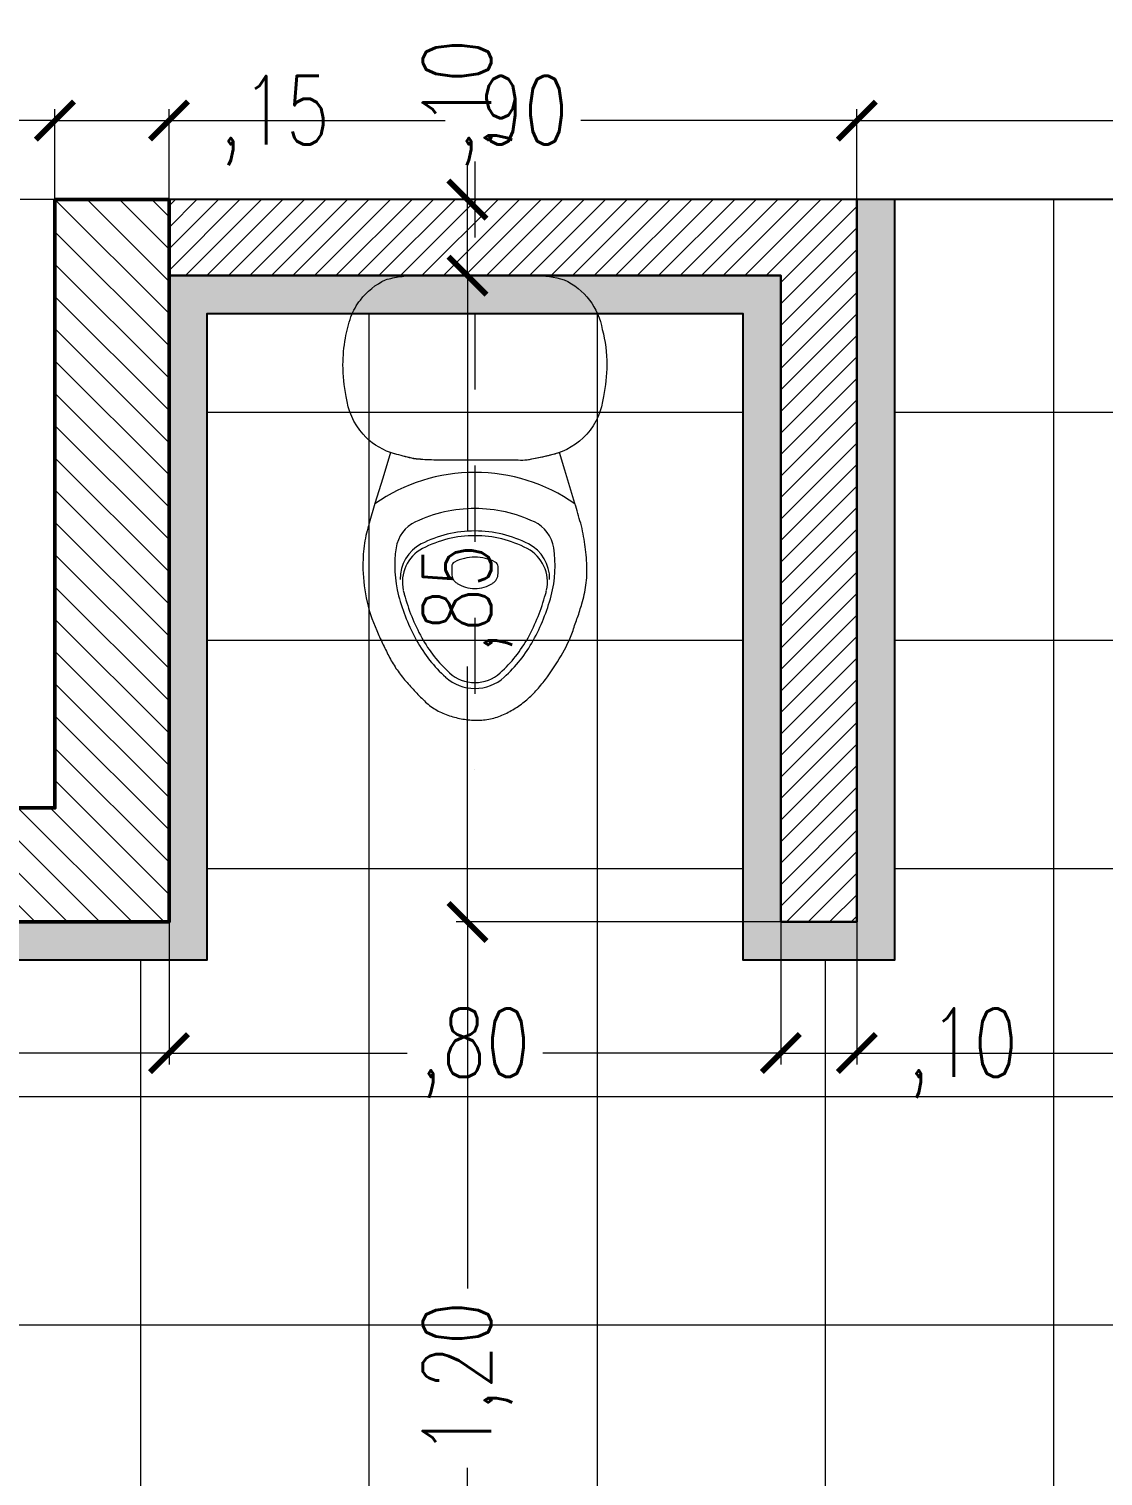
# Model space of a CAD drawing. Header units: millimetres. Extents: x 216 to 2687, y 57 to 1099.
# Drawn here: x 227.034 to 228.446, y 87.018 to 88.921 of the extents above; entities that cross this region are included whole.
import ezdxf

# ---------------------------------------------------------------- set-up
doc = ezdxf.new("R2010")
doc.units = ezdxf.units.MM
doc.header["$LTSCALE"] = 0.5
doc.set_wipeout_variables(frame=1)
doc.header["$PDMODE"] = 35
for name, pattern in [('DASHDOT2', [12.7, 6.35, -3.175, 0, -3.175]), ('DIVIDE2', [15.875, 6.35, -3.175, 0, -3.175, 0, -3.175]), ('HIDDEN', [0.375, 0.25, -0.125])]:
    doc.linetypes.add(name, pattern=pattern)
for name, color, linetype, lineweight in [('A-COTAS', 7, 'Continuous', 9), ('A-EJES -APAR', 251, 'DIVIDE2', 9), ('A-HID-APAR', 46, 'Continuous', 13), ('A-MURO', 5, 'Continuous', 50), ('A-MURO-ACHU', 250, 'Continuous', 0), ('A-MURO-ANTE', 150, 'Continuous', 25), ('A-PISO -ACHU', 55, 'Continuous', 0), ('A-PISO -GRAN', 43, 'Continuous', 13), ('A-PROY', 6, 'HIDDEN', 18), ('A-WIPEOUT', 255, 'Continuous', 0)]:
    doc.layers.add(name, color=color, linetype=linetype, lineweight=lineweight)
doc.layers.add('BORRADOR', color=3, linetype='Continuous', plot=False)
doc.styles.add('Cotas', font='romans.shx', dxfattribs={"width": 0.75})
doc.dimstyles.new("1-25'", dxfattribs={"dimtxt": 0.075, "dimasz": 0.05, "dimexe": 0.015, "dimexo": 0, "dimgap": 0.02, "dimtad": 0, "dimzin": 4, "dimtxsty": 'Cotas', "dimblk": 'ARCHTICK', "dimcen": 0.09, "dimclrd": 142, "dimclre": 2, "dimclrt": 2, "dimadec": 0, "dimazin": 0, "dimtfac": 1, "dimtmove": 0, "dimatfit": 3, "dimfxl": 0.1, "dimlwd": 13, "dimlwe": 9, "dimarcsym": 2})

# ---------------------------------------------------------------- blocks, each defined once
blk = doc.blocks.new('SANITARIO')
for p, q in [((-1991.2222, 147.5445), (-1991.2314, 147.5445)), ((-1991.2314, 147.4835), (-1991.2222, 147.4835))]:
    blk.add_line(p, q)
at = {"ltscale": 5}
for points in [[(-1991.6141, 147.4355), (-1991.6141, 147.5925, -0.070381), (-1991.6085, 147.6315, -0.120808), (-1991.5819, 147.6646, -0.120794), (-1991.5431, 147.6815, -0.065449), (-1991.4965, 147.6874, -0.052438), (-1991.4552, 147.683, -0.158532), (-1991.4054, 147.661, -0.151151), (-1991.3786, 147.6163, -0.027275), (-1991.3711, 147.5798, -0.053063), (-1991.3715, 147.5682), (-1991.3719, 147.4483, -0.069374), (-1991.3752, 147.4254, -0.014492), (-1991.3813, 147.4029, -0.124468), (-1991.4054, 147.367, -0.158532), (-1991.4552, 147.345, -0.052438), (-1991.4965, 147.3406, -0.040979), (-1991.5316, 147.3437, -0.039077), (-1991.5599, 147.3511, -0.07142), (-1991.5819, 147.3635, -0.120808), (-1991.6085, 147.3965, -0.035138), (-1991.6127, 147.4158, -0.035138), (-1991.6141, 147.4355, -1.502568)], [(-1991.3813, 147.4029), (-1991.3477, 147.3928), (-1991.3141, 147.3826), (-1991.2883, 147.3749, 0.035229), (-1991.2621, 147.369, 0.038161), (-1991.2331, 147.3668, 0.050267), (-1991.1903, 147.3711, 0.054029), (-1991.1472, 147.385, 0.005873), (-1991.1304, 147.3926, 0.006971), (-1991.1139, 147.4007, 0.029177), (-1991.0975, 147.4103, 0.030276), (-1991.0824, 147.4217, 0.011516), (-1991.0683, 147.4343, 0.012614), (-1991.0548, 147.4476, 0.05415), (-1991.0437, 147.462, 0.055251), (-1991.0359, 147.4784, 0.036463), (-1991.0313, 147.496, 0.037012), (-1991.0293, 147.514, 0.0547), (-1991.0307, 147.5322, 0.0547), (-1991.0359, 147.5496, 0.03701), (-1991.0442, 147.5658, 0.031881), (-1991.0548, 147.5805, 0.034858), (-1991.0678, 147.5943, 0.015068), (-1991.0828, 147.6067, 0.023938), (-1991.1139, 147.6273, 0.048189), (-1991.1472, 147.6431, -0.021037), (-1991.1646, 147.6491, 0.006433), (-1991.1822, 147.6547, 0.041263), (-1991.207, 147.6601, 0.041263), (-1991.2325, 147.6613, 0.027249), (-1991.2606, 147.6587, 0.027249), (-1991.2883, 147.6532, -0.017665), (-1991.3013, 147.6495, 0.037289), (-1991.3141, 147.6454), (-1991.3582, 147.6321), (-1991.3813, 147.6252, -0.019521), (-1991.3766, 147.6084, -0.019521), (-1991.3732, 147.5912, -0.053063), (-1991.3711, 147.5798, -0.053063), (-1991.3715, 147.5682), (-1991.3715, 147.4599, -0.01775), (-1991.3719, 147.4483, -0.017745), (-1991.3732, 147.4368, -0.017732), (-1991.3752, 147.4254, -0.017699), (-1991.3781, 147.4142, 0.003025)]]:
    blk.add_lwpolyline(points, format="xyb", close=True, dxfattribs=at)
for centre, radius, start, end in [((-1991.1246, 147.514), 0.2305, 145.2636, 180.004), ((-1991.2491, 147.5729), 0.0453, 98.7654, 154.6975), ((-1991.2325, 147.4651), 0.1544, 75.1445, 98.764), ((-1991.2154, 147.5609), 0.0514, 89.0073, 152.6803), ((-1991.2111, 147.5597), 0.0497, 77.2544, 152.17), ((-1991.2325, 147.4655), 0.1463, 75.085, 77.1904), ((-1991.2596, 147.3626), 0.2526, 61.158, 75.1423), ((-1991.2596, 147.3626), 0.2604, 61.1599, 75.1452), ((-1991.1246, 147.514), 0.183, 154.6971, 180.0043), ((-1991.1246, 147.514), 0.1536, 152.6804, 180.0041), ((-1991.1246, 147.514), 0.1474, 152.1703, 180.004), ((-1991.2232, 147.4289), 0.177, 42.009, 61.1588), ((-1991.2232, 147.4289), 0.1847, 42.0095, 61.1594), ((-1991.1846, 147.514), 0.0592, 153.0356, 180.0044), ((-1991.2314, 147.5378), 0.00668, 90.0041, 153.0338), ((-1991.2222, 147.5293), 0.0152, 32.0873, 89.8201), ((-1991.1286, 147.514), 0.0498, 0.0041, 42.0094), ((-1991.1286, 147.514), 0.0575, 0.0041, 42.0094), ((-1991.2465, 147.514), 0.044, 0.0041, 32.0877), ((-1991.1246, 147.514), 0.2305, 180.0041, 214.7446), ((-1991.1246, 147.514), 0.183, 180.0039, 205.3111), ((-1991.1246, 147.514), 0.1536, 180.0041, 207.3278), ((-1991.1246, 147.514), 0.1474, 180.0041, 207.8379), ((-1991.1846, 147.514), 0.0592, 180.0038, 206.9725), ((-1991.2465, 147.514), 0.044, 327.9205, 0.0041), ((-1991.1286, 147.514), 0.0498, 317.9988, 0.0041), ((-1991.1286, 147.514), 0.0575, 317.9988, 0.0041), ((-1991.2314, 147.4902), 0.00668, 206.9744, 270.0041), ((-1991.2222, 147.4988), 0.0152, 270.1881, 327.9209), ((-1991.2232, 147.5992), 0.177, 298.8494, 317.9992), ((-1991.2232, 147.5992), 0.1847, 298.8488, 317.9987), ((-1991.2111, 147.4684), 0.0497, 207.8382, 282.7538), ((-1991.2597, 147.6654), 0.2526, 284.8659, 298.8502), ((-1991.2491, 147.4552), 0.0453, 205.3107, 261.2428), ((-1991.2154, 147.4671), 0.0514, 207.3279, 271.0009), ((-1991.2597, 147.6654), 0.2604, 284.8629, 298.8482), ((-1991.2325, 147.563), 0.1544, 261.2441, 284.8637), ((-1991.2325, 147.5626), 0.1463, 282.8178, 284.9232)]:
    blk.add_arc(centre, radius, start, end)
at = {"layer": 'A-EJES -APAR', "ltscale": 0.01}
blk.add_lwpolyline([(-1991.7641, 147.514), (-1990.9641, 147.514)], dxfattribs=at)
blk = doc.blocks.new('_ArchTick')
at = {"color": 0, "linetype": 'ByBlock', "const_width": 0.15}
blk.add_lwpolyline([(-0.5, -0.5), (0.5, 0.5)], dxfattribs=at)
blk = doc.blocks.new('*D140')
at = {"layer": 'A-COTAS', "color": 2, "linetype": 'DASHDOT2', "lineweight": 9, "transparency": 16777216}
for p, q in [((226.0771, 88.6969), (226.0771, 88.8157)), ((227.0684, 88.6969), (227.0684, 88.8157))]:
    blk.add_line(p, q, dxfattribs=at)
at = {"layer": 'A-COTAS', "color": 142, "linetype": 'Continuous', "lineweight": 13, "transparency": 16777216}
for p, q in [((226.0771, 88.8007), (226.4853, 88.8007)), ((227.0684, 88.8007), (226.6603, 88.8007))]:
    blk.add_line(p, q, dxfattribs=at)
at = {"layer": 'DEFPOINTS', "color": 0, "transparency": 16777216}
for p in [(227.0684, 88.8007), (226.0771, 88.6969), (227.0684, 88.6969)]:
    blk.add_point(p, dxfattribs=at)
at = {"layer": 'A-COTAS', "color": 142, "lineweight": 13, "transparency": 16777216, "xscale": 0.05, "yscale": 0.05, "zscale": 0.05, "rotation": 180}
blk.add_blockref('_ArchTick', (226.0771, 88.8007), dxfattribs=at)
at = {"layer": 'A-COTAS', "color": 142, "lineweight": 13, "transparency": 16777216, "xscale": 0.05, "yscale": 0.05, "zscale": 0.05}
blk.add_blockref('_ArchTick', (227.0684, 88.8007), dxfattribs=at)
at = {"layer": 'A-COTAS', "color": 2, "transparency": 16777216, "insert": (226.5728, 88.8007), "char_height": 0.09, "attachment_point": 5, "style": 'Cotas'}
blk.add_mtext(',99', dxfattribs=at)
blk = doc.blocks.new('*D141')
at = {"layer": 'A-COTAS', "color": 2, "linetype": 'DASHDOT2', "lineweight": 9, "transparency": 16777216}
for p, q in [((227.0684, 88.6969), (227.0684, 88.8157)), ((227.2184, 88.6469), (227.2184, 88.8157))]:
    blk.add_line(p, q, dxfattribs=at)
at = {"layer": 'A-COTAS', "color": 142, "linetype": 'Continuous', "lineweight": 13, "transparency": 16777216}
for p, q in [((227.0684, 88.8007), (227.2184, 88.8007)), ((227.2184, 88.8007), (227.2684, 88.8007))]:
    blk.add_line(p, q, dxfattribs=at)
at = {"layer": 'DEFPOINTS', "color": 0, "transparency": 16777216}
for p in [(227.2184, 88.8007), (227.0684, 88.6969), (227.2184, 88.6469)]:
    blk.add_point(p, dxfattribs=at)
at = {"layer": 'A-COTAS', "color": 142, "lineweight": 13, "transparency": 16777216, "xscale": 0.05, "yscale": 0.05, "zscale": 0.05, "rotation": 180}
blk.add_blockref('_ArchTick', (227.0684, 88.8007), dxfattribs=at)
at = {"layer": 'A-COTAS', "color": 142, "lineweight": 13, "transparency": 16777216, "xscale": 0.05, "yscale": 0.05, "zscale": 0.05}
blk.add_blockref('_ArchTick', (227.2184, 88.8007), dxfattribs=at)
at = {"layer": 'A-COTAS', "color": 2, "transparency": 16777216, "insert": (227.3575, 88.8007), "char_height": 0.09, "attachment_point": 5, "style": 'Cotas'}
blk.add_mtext(',15', dxfattribs=at)
blk = doc.blocks.new('*D142')
at = {"layer": 'A-COTAS', "color": 2, "linetype": 'DASHDOT2', "lineweight": 9, "transparency": 16777216}
for p, q in [((227.2184, 88.6469), (227.2184, 88.8157)), ((228.1228, 88.6969), (228.1228, 88.8157))]:
    blk.add_line(p, q, dxfattribs=at)
at = {"layer": 'A-COTAS', "color": 142, "linetype": 'Continuous', "lineweight": 13, "transparency": 16777216}
for p, q in [((227.2184, 88.8007), (227.5815, 88.8007)), ((228.1228, 88.8007), (227.7597, 88.8007))]:
    blk.add_line(p, q, dxfattribs=at)
at = {"layer": 'DEFPOINTS', "color": 0, "transparency": 16777216}
for p in [(228.1228, 88.8007), (228.1228, 88.6969), (227.2184, 88.6469)]:
    blk.add_point(p, dxfattribs=at)
at = {"layer": 'A-COTAS', "color": 142, "lineweight": 13, "transparency": 16777216, "xscale": 0.05, "yscale": 0.05, "zscale": 0.05, "rotation": 180}
blk.add_blockref('_ArchTick', (227.2184, 88.8007), dxfattribs=at)
at = {"layer": 'A-COTAS', "color": 142, "lineweight": 13, "transparency": 16777216, "xscale": 0.05, "yscale": 0.05, "zscale": 0.05}
blk.add_blockref('_ArchTick', (228.1228, 88.8007), dxfattribs=at)
at = {"layer": 'A-COTAS', "color": 2, "transparency": 16777216, "insert": (227.6706, 88.8007), "char_height": 0.09, "attachment_point": 5, "style": 'Cotas'}
blk.add_mtext(',90', dxfattribs=at)
blk = doc.blocks.new('*D143')
at = {"layer": 'A-COTAS', "color": 2, "linetype": 'DASHDOT2', "lineweight": 9, "transparency": 16777216}
for p, q in [((228.1228, 88.6969), (228.1228, 88.8157)), ((229.0228, 88.6969), (229.0228, 88.8157))]:
    blk.add_line(p, q, dxfattribs=at)
at = {"layer": 'A-COTAS', "color": 142, "linetype": 'Continuous', "lineweight": 13, "transparency": 16777216}
for p, q in [((228.1228, 88.8007), (228.4836, 88.8007)), ((229.0228, 88.8007), (228.6619, 88.8007))]:
    blk.add_line(p, q, dxfattribs=at)
at = {"layer": 'DEFPOINTS', "color": 0, "transparency": 16777216}
for p in [(229.0228, 88.8007), (228.1228, 88.6969), (229.0228, 88.6969)]:
    blk.add_point(p, dxfattribs=at)
at = {"layer": 'A-COTAS', "color": 142, "lineweight": 13, "transparency": 16777216, "xscale": 0.05, "yscale": 0.05, "zscale": 0.05, "rotation": 180}
blk.add_blockref('_ArchTick', (228.1228, 88.8007), dxfattribs=at)
at = {"layer": 'A-COTAS', "color": 142, "lineweight": 13, "transparency": 16777216, "xscale": 0.05, "yscale": 0.05, "zscale": 0.05}
blk.add_blockref('_ArchTick', (229.0228, 88.8007), dxfattribs=at)
at = {"layer": 'A-COTAS', "color": 2, "transparency": 16777216, "insert": (228.5728, 88.8007), "char_height": 0.09, "attachment_point": 5, "style": 'Cotas'}
blk.add_mtext(',90', dxfattribs=at)
blk = doc.blocks.new('*D261')
at = {"layer": 'A-COTAS', "color": 2, "linetype": 'DASHDOT2', "lineweight": 9, "transparency": 16777216}
for p, q in [((225.9271, 87.7469), (225.9271, 87.5595)), ((227.2184, 87.7469), (227.2184, 87.5595))]:
    blk.add_line(p, q, dxfattribs=at)
at = {"layer": 'A-COTAS', "color": 142, "linetype": 'Continuous', "lineweight": 13, "transparency": 16777216}
for p, q in [((225.9271, 87.5745), (226.4563, 87.5745)), ((227.2184, 87.5745), (226.6892, 87.5745))]:
    blk.add_line(p, q, dxfattribs=at)
at = {"layer": 'DEFPOINTS', "color": 0, "transparency": 16777216}
for p in [(225.9271, 87.7469), (227.2184, 87.7469), (227.2184, 87.5745)]:
    blk.add_point(p, dxfattribs=at)
at = {"layer": 'A-COTAS', "color": 142, "lineweight": 13, "transparency": 16777216, "xscale": 0.05, "yscale": 0.05, "zscale": 0.05, "rotation": 180}
blk.add_blockref('_ArchTick', (225.9271, 87.5745), dxfattribs=at)
at = {"layer": 'A-COTAS', "color": 142, "lineweight": 13, "transparency": 16777216, "xscale": 0.05, "yscale": 0.05, "zscale": 0.05}
blk.add_blockref('_ArchTick', (227.2184, 87.5745), dxfattribs=at)
at = {"layer": 'A-COTAS', "color": 2, "transparency": 16777216, "insert": (226.5728, 87.5745), "char_height": 0.09, "attachment_point": 5, "style": 'Cotas'}
blk.add_mtext('1,29', dxfattribs=at)
blk = doc.blocks.new('*D262')
at = {"layer": 'A-COTAS', "color": 2, "linetype": 'DASHDOT2', "lineweight": 9, "transparency": 16777216}
for p, q in [((227.2184, 87.7469), (227.2184, 87.5595)), ((228.0228, 87.7469), (228.0228, 87.5595))]:
    blk.add_line(p, q, dxfattribs=at)
at = {"layer": 'A-COTAS', "color": 142, "linetype": 'Continuous', "lineweight": 13, "transparency": 16777216}
for p, q in [((227.2184, 87.5745), (227.5315, 87.5745)), ((228.0228, 87.5745), (227.7097, 87.5745))]:
    blk.add_line(p, q, dxfattribs=at)
at = {"layer": 'DEFPOINTS', "color": 0, "transparency": 16777216}
for p in [(227.2184, 87.7469), (228.0228, 87.7469), (228.0228, 87.5745)]:
    blk.add_point(p, dxfattribs=at)
at = {"layer": 'A-COTAS', "color": 142, "lineweight": 13, "transparency": 16777216, "xscale": 0.05, "yscale": 0.05, "zscale": 0.05, "rotation": 180}
blk.add_blockref('_ArchTick', (227.2184, 87.5745), dxfattribs=at)
at = {"layer": 'A-COTAS', "color": 142, "lineweight": 13, "transparency": 16777216, "xscale": 0.05, "yscale": 0.05, "zscale": 0.05}
blk.add_blockref('_ArchTick', (228.0228, 87.5745), dxfattribs=at)
at = {"layer": 'A-COTAS', "color": 2, "transparency": 16777216, "insert": (227.6206, 87.5745), "char_height": 0.09, "attachment_point": 5, "style": 'Cotas'}
blk.add_mtext(',80', dxfattribs=at)
blk = doc.blocks.new('*D263')
at = {"layer": 'A-COTAS', "color": 2, "linetype": 'DASHDOT2', "lineweight": 9, "transparency": 16777216}
for p, q in [((228.0228, 87.7469), (228.0228, 87.5595)), ((228.1228, 87.7469), (228.1228, 87.5595))]:
    blk.add_line(p, q, dxfattribs=at)
at = {"layer": 'A-COTAS', "color": 142, "linetype": 'Continuous', "lineweight": 13, "transparency": 16777216}
for p, q in [((228.0228, 87.5745), (228.1228, 87.5745)), ((228.1228, 87.5745), (228.1728, 87.5745))]:
    blk.add_line(p, q, dxfattribs=at)
at = {"layer": 'DEFPOINTS', "color": 0, "transparency": 16777216}
for p in [(228.0228, 87.7469), (228.1228, 87.7469), (228.1228, 87.5745)]:
    blk.add_point(p, dxfattribs=at)
at = {"layer": 'A-COTAS', "color": 142, "lineweight": 13, "transparency": 16777216, "xscale": 0.05, "yscale": 0.05, "zscale": 0.05, "rotation": 180}
blk.add_blockref('_ArchTick', (228.0228, 87.5745), dxfattribs=at)
at = {"layer": 'A-COTAS', "color": 142, "lineweight": 13, "transparency": 16777216, "xscale": 0.05, "yscale": 0.05, "zscale": 0.05}
blk.add_blockref('_ArchTick', (228.1228, 87.5745), dxfattribs=at)
at = {"layer": 'A-COTAS', "color": 2, "transparency": 16777216, "insert": (228.2619, 87.5745), "char_height": 0.09, "attachment_point": 5, "style": 'Cotas'}
blk.add_mtext(',10', dxfattribs=at)
blk = doc.blocks.new('*D264')
at = {"layer": 'A-COTAS', "color": 2, "linetype": 'DASHDOT2', "lineweight": 9, "transparency": 16777216}
for p, q in [((228.1228, 87.7469), (228.1228, 87.5595)), ((229.0228, 87.5469), (229.0228, 87.5895))]:
    blk.add_line(p, q, dxfattribs=at)
at = {"layer": 'A-COTAS', "color": 142, "linetype": 'Continuous', "lineweight": 13, "transparency": 16777216}
for p, q in [((228.1228, 87.5745), (228.4836, 87.5745)), ((229.0228, 87.5745), (228.6619, 87.5745))]:
    blk.add_line(p, q, dxfattribs=at)
at = {"layer": 'DEFPOINTS', "color": 0, "transparency": 16777216}
for p in [(228.1228, 87.7469), (229.0228, 87.5745), (229.0228, 87.5469)]:
    blk.add_point(p, dxfattribs=at)
at = {"layer": 'A-COTAS', "color": 142, "lineweight": 13, "transparency": 16777216, "xscale": 0.05, "yscale": 0.05, "zscale": 0.05, "rotation": 180}
blk.add_blockref('_ArchTick', (228.1228, 87.5745), dxfattribs=at)
at = {"layer": 'A-COTAS', "color": 142, "lineweight": 13, "transparency": 16777216, "xscale": 0.05, "yscale": 0.05, "zscale": 0.05}
blk.add_blockref('_ArchTick', (229.0228, 87.5745), dxfattribs=at)
at = {"layer": 'A-COTAS', "color": 2, "transparency": 16777216, "insert": (228.5728, 87.5745), "char_height": 0.09, "attachment_point": 5, "style": 'Cotas'}
blk.add_mtext(',90', dxfattribs=at)
blk = doc.blocks.new('*D341')
at = {"layer": 'A-COTAS', "color": 2, "linetype": 'DASHDOT2', "lineweight": 9, "transparency": 16777216}
for p, q in [((228.0228, 87.7469), (227.5958, 87.7469)), ((227.7272, 86.5469), (227.5958, 86.5469))]:
    blk.add_line(p, q, dxfattribs=at)
at = {"layer": 'A-COTAS', "color": 142, "linetype": 'Continuous', "lineweight": 13, "transparency": 16777216}
for p, q in [((227.6108, 87.7469), (227.6108, 87.265)), ((227.6108, 86.5469), (227.6108, 87.0289))]:
    blk.add_line(p, q, dxfattribs=at)
at = {"layer": 'DEFPOINTS', "color": 0, "transparency": 16777216}
for p in [(227.6108, 87.7469), (228.0228, 87.7469), (227.7272, 86.5469)]:
    blk.add_point(p, dxfattribs=at)
at = {"layer": 'A-COTAS', "color": 142, "lineweight": 13, "transparency": 16777216, "xscale": 0.05, "yscale": 0.05, "zscale": 0.05}
for p, rotation in [((227.6108, 87.7469), 90), ((227.6108, 86.5469), 270)]:
    blk.add_blockref('_ArchTick', p, dxfattribs=dict(at, rotation=rotation))
at = {"layer": 'A-COTAS', "color": 2, "transparency": 16777216, "insert": (227.6108, 87.1469), "char_height": 0.09, "attachment_point": 5, "rotation": 90, "style": 'Cotas'}
blk.add_mtext('1,20', dxfattribs=at)
blk = doc.blocks.new('*D342')
at = {"layer": 'A-COTAS', "color": 2, "linetype": 'DASHDOT2', "lineweight": 9, "transparency": 16777216}
for p, q in [((228.0228, 88.5969), (227.5958, 88.5969)), ((228.0228, 87.7469), (227.5958, 87.7469))]:
    blk.add_line(p, q, dxfattribs=at)
at = {"layer": 'A-COTAS', "color": 142, "linetype": 'Continuous', "lineweight": 13, "transparency": 16777216}
for p, q in [((227.6108, 88.5969), (227.6108, 88.261)), ((227.6108, 87.7469), (227.6108, 88.0828))]:
    blk.add_line(p, q, dxfattribs=at)
at = {"layer": 'DEFPOINTS', "color": 0, "transparency": 16777216}
for p in [(227.6108, 88.5969), (228.0228, 88.5969), (228.0228, 87.7469)]:
    blk.add_point(p, dxfattribs=at)
at = {"layer": 'A-COTAS', "color": 142, "lineweight": 13, "transparency": 16777216, "xscale": 0.05, "yscale": 0.05, "zscale": 0.05}
for p, rotation in [((227.6108, 88.5969), 90), ((227.6108, 87.7469), 270)]:
    blk.add_blockref('_ArchTick', p, dxfattribs=dict(at, rotation=rotation))
at = {"layer": 'A-COTAS', "color": 2, "transparency": 16777216, "insert": (227.6108, 88.1719), "char_height": 0.09, "attachment_point": 5, "rotation": 90, "style": 'Cotas'}
blk.add_mtext(',85', dxfattribs=at)
blk = doc.blocks.new('*D343')
at = {"layer": 'A-COTAS', "color": 142, "linetype": 'Continuous', "lineweight": 13, "transparency": 16777216}
for p, q in [((227.6108, 88.6969), (227.6108, 88.7469)), ((227.6108, 88.5969), (227.6108, 88.6969))]:
    blk.add_line(p, q, dxfattribs=at)
at = {"layer": 'A-COTAS', "color": 2, "linetype": 'DASHDOT2', "lineweight": 9, "transparency": 16777216}
for p, q in [((227.8659, 88.6969), (227.5958, 88.6969)), ((228.0228, 88.5969), (227.5958, 88.5969))]:
    blk.add_line(p, q, dxfattribs=at)
at = {"layer": 'DEFPOINTS', "color": 0, "transparency": 16777216}
for p in [(227.6108, 88.6969), (227.8659, 88.6969), (228.0228, 88.5969)]:
    blk.add_point(p, dxfattribs=at)
at = {"layer": 'A-COTAS', "color": 142, "lineweight": 13, "transparency": 16777216, "xscale": 0.05, "yscale": 0.05, "zscale": 0.05}
for p, rotation in [((227.6108, 88.6969), 90), ((227.6108, 88.5969), 270)]:
    blk.add_blockref('_ArchTick', p, dxfattribs=dict(at, rotation=rotation))
at = {"layer": 'A-COTAS', "color": 2, "transparency": 16777216, "insert": (227.6108, 88.836), "char_height": 0.09, "attachment_point": 5, "rotation": 90, "style": 'Cotas'}
blk.add_mtext(',10', dxfattribs=at)

msp = doc.modelspace()

# ---------------------------------------------------------------- hatches: boundary and pattern name
at = {"layer": 'A-MURO-ACHU'}
h = msp.add_hatch(dxfattribs=at)
h.set_pattern_fill('_USER', color=256, scale=0.03, angle=135, pattern_type=0)
h.set_pattern_definition([(135, (-2414.348867, -998.31859), (-0.02121320344, -0.02121320344), [])])
h.paths.add_polyline_path([(225.9271, 88.6969), (225.9271, 87.7469), (227.2184, 87.7469), (227.2184, 88.6969), (227.0684, 88.6969), (227.0684, 87.8969), (226.0771, 87.8969), (226.0771, 88.6969)])
h = msp.add_hatch(dxfattribs=at)
h.set_pattern_fill('_USER', color=252, scale=0.02, angle=45, pattern_type=0)
h.set_pattern_definition([(45, (-2414.348867, -998.31859), (-0.01414213562, 0.01414213562), [])])
h.paths.add_polyline_path([(228.1228, 88.5469), (228.1228, 88.6969), (227.2184, 88.6969), (227.2184, 88.5969), (228.0228, 88.5969), (228.0228, 87.7469), (228.1228, 87.7469)])
at = {"layer": 'A-PISO -ACHU'}
h = msp.add_hatch(dxfattribs=at)
h.set_pattern_fill('NET', color=256, scale=0.0945, angle=180)
h.set_pattern_definition([(180, (-2414.34887, -998.3186), (-4e-17, -0.3000375), []), (270, (-2414.34887, -998.3186), (0.3000375, -6e-17), [])])
h.paths.add_polyline_path([(228.9728, 88.6969), (228.1728, 88.6969), (228.1728, 87.6969), (227.9728, 87.6969), (227.9728, 88.5469), (227.2684, 88.5469), (227.2684, 87.6969), (225.8771, 87.6969), (225.8771, 88.5469), (225.1728, 88.5469), (225.1728, 87.6969), (224.9728, 87.6969), (224.9728, 88.6969), (224.1728, 88.6969), (224.1728, 86.3969), (225.2683, 86.3969), (225.2684, 86.5972), (226.7728, 86.5969), (226.7728, 85.8969), (227.6772, 85.8969), (227.6772, 86.5969), (227.8772, 86.5969), (227.8772, 86.3969), (228.9728, 86.3969)])
h = msp.add_hatch(dxfattribs=at)
h.set_pattern_fill('MUDSTONE', color=252, scale=0.1, angle=180, pattern_type=2)
h.set_pattern_definition([(180, (-2414.348867, -998.318589), (-0.02, -0.01), [0.03, -0.006, 0.02, -0.009, 0.027, -0.008])])
h.paths.add_polyline_path([(224.9728, 88.6969), (224.9728, 87.6969), (225.1728, 87.6969), (225.1728, 88.5469), (225.8771, 88.5469), (225.8771, 87.6969), (227.2684, 87.6969), (227.2684, 88.5469), (227.9728, 88.5469), (227.9728, 87.6969), (228.1728, 87.6969), (228.1728, 88.6969), (228.1228, 88.6969), (228.1228, 87.7469), (228.0228, 87.7469), (228.0228, 88.5969), (227.2184, 88.5969), (227.2184, 87.7469), (225.9271, 87.7469), (225.9271, 88.5969), (225.1228, 88.5969), (225.1228, 87.7469), (225.0228, 87.7469), (225.0228, 88.6969)])

# ---------------------------------------------------------------- linework, layer by layer
at = {"layer": 'A-MURO'}
msp.add_lwpolyline([(225.9271, 88.6969), (225.9271, 87.7469), (227.2184, 87.7469), (227.2184, 88.6969), (227.0684, 88.6969), (227.0684, 87.8969), (226.0771, 87.8969), (226.0771, 88.6969)], close=True, dxfattribs=at)
at = {"layer": 'A-MURO-ANTE'}
msp.add_lwpolyline([(228.1228, 88.5469), (228.1228, 88.6969), (227.2184, 88.6969), (227.2184, 88.5969), (228.0228, 88.5969), (228.0228, 87.7469), (228.1228, 87.7469)], close=True, dxfattribs=at)
at = {"layer": 'A-PISO -GRAN'}
msp.add_lwpolyline([(228.9728, 88.6969), (228.1728, 88.6969), (228.1728, 87.6969), (227.9728, 87.6969), (227.9728, 88.5469), (227.2684, 88.5469), (227.2684, 87.6969), (225.8771, 87.6969), (225.8771, 88.5469), (225.1728, 88.5469), (225.1728, 87.6969), (224.9728, 87.6969), (224.9728, 88.6969), (224.1728, 88.6969), (224.1728, 86.3969), (225.2683, 86.3969), (225.2684, 86.5972), (226.7728, 86.5969), (226.7728, 85.8969), (227.6772, 85.8969), (227.6772, 86.5969), (227.8772, 86.5969), (227.8772, 86.3969), (228.9728, 86.3969)], close=True, dxfattribs=at)
at = {"layer": 'BORRADOR'}
msp.add_lwpolyline([(232.4228, 86.1469), (230.826, 86.1469), (230.826, 86.7969), (229.1728, 86.7969), (229.1728, 88.6969), (227.0684, 88.6969), (227.0684, 87.8969), (226.0771, 87.8969), (226.0771, 88.6969), (223.9728, 88.6969), (223.9728, 86.7915), (222.3228, 86.7939), (222.3228, 86.1469), (220.7228, 86.1469)], dxfattribs=at)
msp.add_lwpolyline([(224.9728, 88.6969), (224.9728, 87.6969), (225.1728, 87.6969), (225.1728, 88.5469), (225.8771, 88.5469), (225.8771, 87.6969), (227.2684, 87.6969), (227.2684, 88.5469), (227.9728, 88.5469), (227.9728, 87.6969), (228.1728, 87.6969), (228.1728, 88.6969), (228.1228, 88.6969), (228.1228, 87.7469), (228.0228, 87.7469), (228.0228, 88.5969), (227.2184, 88.5969), (227.2184, 87.7469), (225.9271, 87.7469), (225.9271, 88.5969), (225.1228, 88.5969), (225.1228, 87.7469), (225.0228, 87.7469), (225.0228, 88.6969)], close=True, dxfattribs=at)

# ---------------------------------------------------------------- dimensions: what is measured, and where the dimension line sits
at = {"layer": 'A-COTAS'}
for base, p1, p2, picture, middle in [((227.0684, 88.8007), (226.0771, 88.6969), (227.0684, 88.6969), '*D140', (226.5728, 88.8007)), ((229.0228, 88.8007), (228.1228, 88.6969), (229.0228, 88.6969), '*D143', (228.5728, 88.8007)), ((227.2184, 87.5745), (225.9271, 87.7469), (227.2184, 87.7469), '*D261', (226.5728, 87.5745)), ((228.0228, 87.5745), (227.2184, 87.7469), (228.0228, 87.7469), '*D262', (227.6206, 87.5745)), ((228.1228, 87.5745), (228.0228, 87.7469), (228.1228, 87.7469), '*D263', (228.2619, 87.5745)), ((229.0228, 87.5745), (228.1228, 87.7469), (229.0228, 87.5469), '*D264', (228.5728, 87.5745))]:
    dim = msp.add_linear_dim(base=base, p1=p1, p2=p2, dimstyle="1-25'", override={"dimtxt": 0.09}, dxfattribs=at)
    dim.commit()
    dim.dimension.update_dxf_attribs({"geometry": picture, "text_midpoint": middle})
dim = msp.add_linear_dim(base=(227.6108, 87.7469), p1=(227.7272, 86.5469), p2=(228.0228, 87.7469), angle=90, dimstyle="1-25'", override={"dimtxt": 0.09}, dxfattribs=at)
dim.commit()
dim.dimension.update_dxf_attribs({"geometry": '*D341', "text_midpoint": (227.6108, 87.1469)})

# ---------------------------------------------------------------- next in the draw order: block references
at = {"layer": 'A-HID-APAR', "rotation": 269.9994873887633}
msp.add_blockref('SANITARIO', (80.0887, -1903.0158), dxfattribs=at)

# ---------------------------------------------------------------- next in the draw order: linework, layer by layer
at = {"layer": 'A-PROY'}
msp.add_lwpolyline([(223.9728, 85.6969), (229.1728, 85.6969), (229.1728, 88.6969), (223.9728, 88.6969)], close=True, dxfattribs=at)

# ---------------------------------------------------------------- next in the draw order: dimensions: what is measured, and where the dimension line sits
at = {"layer": 'A-COTAS'}
for base, p1, p2, picture, middle in [((227.6108, 88.6969), (228.0228, 88.5969), (227.8659, 88.6969), '*D343', (227.6108, 88.836)), ((227.6108, 88.5969), (228.0228, 87.7469), (228.0228, 88.5969), '*D342', (227.6108, 88.1719))]:
    dim = msp.add_linear_dim(base=base, p1=p1, p2=p2, angle=90, dimstyle="1-25'", override={"dimtxt": 0.09}, dxfattribs=at)
    dim.commit()
    dim.dimension.update_dxf_attribs({"geometry": picture, "text_midpoint": middle})
for base, p1, p2, picture, middle in [((227.2184, 88.8007), (227.0684, 88.6969), (227.2184, 88.6469), '*D141', (227.3575, 88.8007)), ((228.1228, 88.8007), (227.2184, 88.6469), (228.1228, 88.6969), '*D142', (227.6706, 88.8007))]:
    dim = msp.add_linear_dim(base=base, p1=p1, p2=p2, dimstyle="1-25'", override={"dimtxt": 0.09}, dxfattribs=at)
    dim.commit()
    dim.dimension.update_dxf_attribs({"geometry": picture, "text_midpoint": middle})

doc.saveas('drawing.dxf')
